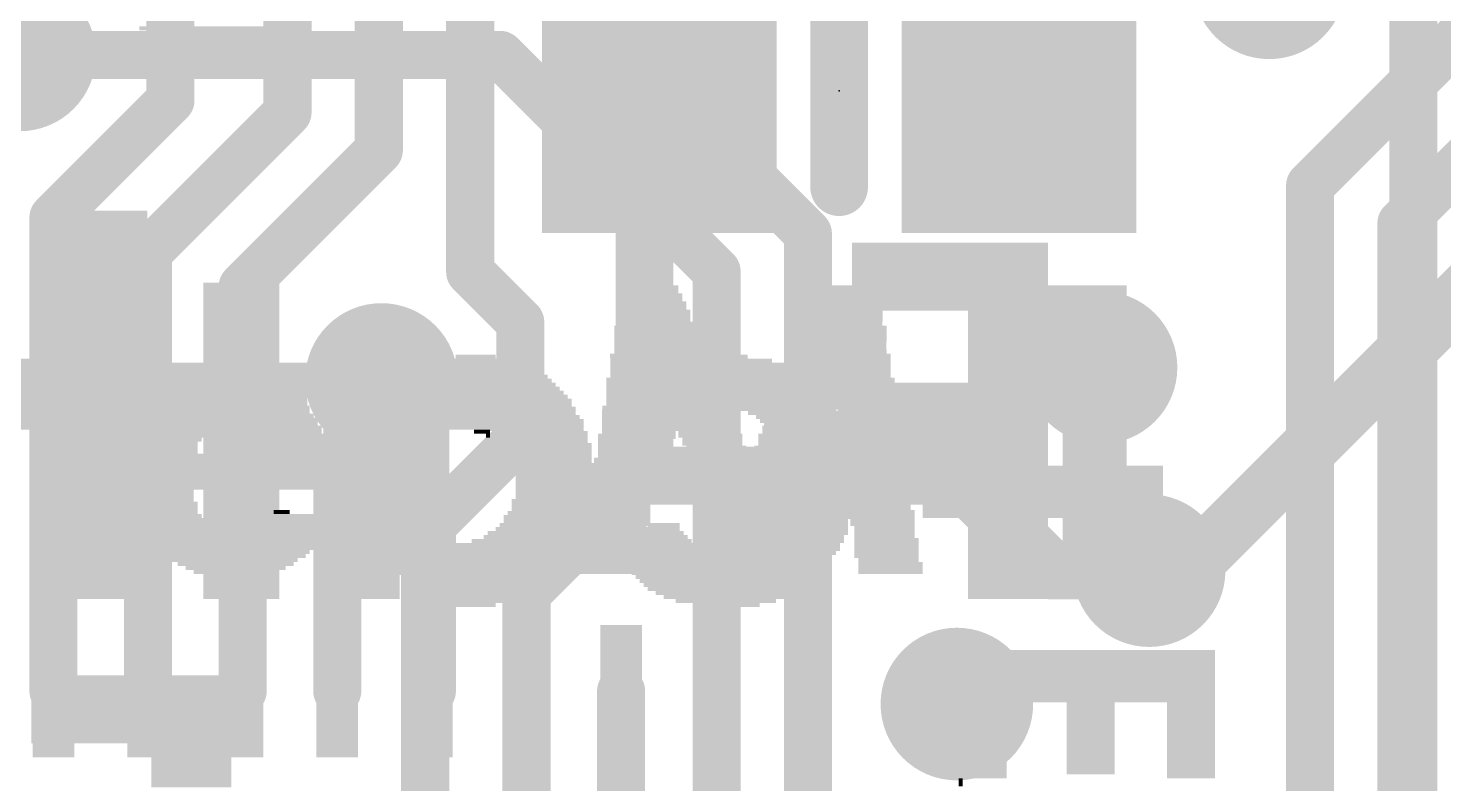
# Model space of a CAD drawing. Extents: x -0.1 to 50.8, y -0.1 to 23.
# Drawn here: x 30.78 to 38.26, y 15.01 to 19 of the extents above; entities that cross this region are included whole.
import ezdxf

# ---------------------------------------------------------------- set-up
doc = ezdxf.new("R2010")
doc.units = 0
for name, color, linetype in [('1', 12, 'CONTINUOUS'), ('16', 5, 'CONTINUOUS'), ('18', 110, 'CONTINUOUS'), ('200', 40, 'CONTINUOUS'), ('201', 6, 'CONTINUOUS'), ('21', 40, 'CONTINUOUS'), ('23', 40, 'CONTINUOUS')]:
    doc.layers.add(name, color=color, linetype=linetype)

# ---------------------------------------------------------------- blocks, each defined once
blk = doc.blocks.new('RECT')
blk.add_solid([(-0.5, -0.5), (0.5, -0.5), (-0.5, 0.5), (0.5, 0.5)])
blk = doc.blocks.new('ROUNDV')
at = {"const_width": 0.5}
blk.add_lwpolyline([(0, -0.25, 1), (0, 0.25, 1), (0, -0.25)], format="xyb", dxfattribs=at)

msp = doc.modelspace()

# ---------------------------------------------------------------- linework, layer by layer
at = {"layer": '1'}
for points, const_width in [([(38.1, 2.794), (38.1, 22.86)], 0.254), ([(37.5539, 18.1704), (39.8051, 20.4216)], 0.254), ([(32.1496, 18.5554), (32.1496, 19.9576)], 0.254), ([(38.0365, 17.9705), (40.005, 19.939)], 0.254), ([(32.6322, 18.3555), (32.6322, 19.7485)], 0.254), ([(33.1148, 17.7133), (33.1148, 19.5486)], 0.254), ([(31.5309, 18.6192), (31.5309, 19.4904)], 0.254), ([(30.4125, 18.538), (30.734, 18.8595)], 0.254), ([(34.036, 18.5903), (34.1147, 18.669)], 0.3048), ([(30.9125, 18.0008), (31.5309, 18.6192)], 0.254), ([(34.036, 16.637), (34.036, 18.5903)], 0.3048), ([(31.4125, 17.8183), (32.1496, 18.5554)], 0.254), ([(31.9125, 17.6358), (32.6322, 18.3555)], 0.254), ([(37.5539, 16.637), (37.5539, 18.1704)], 0.254), ([(30.9125, 15.499), (30.9125, 18.0008)], 0.254), ([(38.0365, 14.0335), (38.0365, 17.9705)], 0.254), ([(31.4125, 15.499), (31.4125, 17.8183)], 0.254), ([(33.3793, 17.4488), (33.1148, 17.7133)], 0.254), ([(31.9125, 15.499), (31.9125, 17.6358)], 0.254), ([(33.3793, 17.1032), (33.3793, 17.4488)], 0.254), ([(32.6459, 16.9614), (32.6459, 17.145)], 0.254), ([(33.401, 17.0815), (33.3793, 17.1032)], 0.254), ([(33.3793, 17.0598), (33.401, 17.0815)], 0.254), ([(33.3793, 16.8412), (33.3793, 17.0598)], 0.254), ([(32.4125, 16.728), (32.6459, 16.9614)], 0.254), ([(32.9125, 16.3744), (33.3793, 16.8412)], 0.254), ([(32.4125, 15.499), (32.4125, 16.728)], 0.254), ([(33.4125, 16.0135), (34.036, 16.637)], 0.254), ([(34.036, 16.637), (35.687, 16.637)], 0.3048), ([(35.687, 16.637), (36.1886, 16.1354)], 0.3048), ([(37.5539, 14.2334), (37.5539, 16.637)], 0.254), ([(32.9125, 15.499), (32.9125, 16.3744)], 0.254), ([(36.1886, 16.1354), (36.703, 16.1354)], 0.3048), ([(33.4125, 15.499), (33.4125, 16.0135)], 0.254), ([(33.4125, 15.499), (33.4125, 14.0907)], 0.254), ([(33.9125, 15.499), (33.9125, 14.3091)], 0.254)]:
    msp.add_lwpolyline(points, dxfattribs=dict(at, const_width=const_width))
for points, const_width in [([(30.7789, 18.8146, 1), (30.6891, 18.9044)], 0.127), ([(34.1686, 18.6151, 1), (34.0608, 18.7229)], 0.1524), ([(31.5758, 18.5743, 1), (31.486, 18.6641)], 0.127), ([(34.1122, 18.5903, 1), (33.9598, 18.5903)], 0.1524), ([(33.9821, 18.6442, 1), (34.0899, 18.5364)], 0.1524), ([(31.4674, 18.6192, 1), (31.5944, 18.6192)], 0.127), ([(32.1945, 18.5105, 1), (32.1047, 18.6003)], 0.127), ([(32.0861, 18.5554, 1), (32.2131, 18.5554)], 0.127), ([(32.6771, 18.3106, 1), (32.5873, 18.4004)], 0.127), ([(32.5687, 18.3555, 1), (32.6957, 18.3555)], 0.127), ([(37.6174, 18.1704, 1), (37.4904, 18.1704)], 0.127), ([(37.509, 18.2153, 1), (37.5988, 18.1255)], 0.127), ([(30.976, 18.0008, 1), (30.849, 18.0008)], 0.127), ([(30.8676, 18.0457, 1), (30.9574, 17.9559)], 0.127), ([(38.1, 17.9705, 1), (37.973, 17.9705)], 0.127), ([(37.9916, 18.0154, 1), (38.0814, 17.9256)], 0.127), ([(31.476, 17.8183, 1), (31.349, 17.8183)], 0.127), ([(31.3676, 17.8632, 1), (31.4574, 17.7734)], 0.127), ([(33.1597, 17.7582, 1), (33.0699, 17.6684)], 0.127), ([(31.976, 17.6358, 1), (31.849, 17.6358)], 0.127), ([(31.8676, 17.6807, 1), (31.9574, 17.5909)], 0.127), ([(33.0513, 17.7133, 1), (33.1783, 17.7133)], 0.127), ([(33.4428, 17.4488, 1), (33.3158, 17.4488)], 0.127), ([(33.3344, 17.4039, 1), (33.4242, 17.4937)], 0.127), ([(32.7094, 17.145, 1), (32.5824, 17.145)], 0.127), ([(33.4242, 17.1481, 1), (33.3344, 17.0583)], 0.127), ([(33.4459, 17.0366, 1), (33.3561, 17.1264)], 0.127), ([(33.4428, 17.0598, 1), (33.3158, 17.0598)], 0.127), ([(33.3344, 17.1047, 1), (33.4242, 17.0149)], 0.127), ([(33.3158, 17.1032, 1), (33.4428, 17.1032)], 0.127), ([(33.3561, 17.0366, 1), (33.4459, 17.1264)], 0.127), ([(32.6908, 16.9165, 1), (32.601, 17.0063)], 0.127), ([(32.5824, 16.9614, 1), (32.7094, 16.9614)], 0.127), ([(33.4242, 16.7963, 1), (33.3344, 16.8861)], 0.127), ([(32.476, 16.728, 1), (32.349, 16.728)], 0.127), ([(32.3676, 16.7729, 1), (32.4574, 16.6831)], 0.127), ([(33.3158, 16.8412, 1), (33.4428, 16.8412)], 0.127), ([(34.036, 16.7132, 1), (34.036, 16.5608)], 0.1524), ([(34.0809, 16.5921, 1), (33.9911, 16.6819)], 0.127), ([(35.7409, 16.6909, 1), (35.6331, 16.5831)], 0.1524), ([(35.687, 16.5608, 1), (35.687, 16.7132)], 0.1524), ([(37.6174, 16.637, 1), (37.4904, 16.637)], 0.127), ([(33.9598, 16.637, 1), (34.1122, 16.637)], 0.1524), ([(37.4904, 16.637, 1), (37.6174, 16.637)], 0.127), ([(32.976, 16.3744, 1), (32.849, 16.3744)], 0.127), ([(32.8676, 16.4193, 1), (32.9574, 16.3295)], 0.127), ([(36.1886, 16.2116, 1), (36.1886, 16.0592)], 0.1524), ([(36.1347, 16.0815, 1), (36.2425, 16.1893)], 0.1524), ([(36.703, 16.0592, 1), (36.703, 16.2116)], 0.1524), ([(33.476, 16.0135, 1), (33.349, 16.0135)], 0.127), ([(33.3676, 16.0584, 1), (33.4574, 15.9686)], 0.127), ([(30.849, 15.499, 1), (30.976, 15.499)], 0.127), ([(31.349, 15.499, 1), (31.476, 15.499)], 0.127), ([(31.849, 15.499, 1), (31.976, 15.499)], 0.127), ([(32.349, 15.499, 1), (32.476, 15.499)], 0.127), ([(32.849, 15.499, 1), (32.976, 15.499)], 0.127), ([(33.476, 15.499, 1), (33.349, 15.499)], 0.127), ([(33.349, 15.499, 1), (33.476, 15.499)], 0.127), ([(33.976, 15.499, 1), (33.849, 15.499)], 0.127)]:
    msp.add_lwpolyline(points, format="xyb", dxfattribs=dict(at, const_width=const_width))
at = {"layer": '16'}
for points, const_width in [([(38.1, 22.86), (38.1, 0)], 0.254), ([(34.8996, 17.9164), (33.4739, 19.3421)], 0.254), ([(30.734, 18.8595), (33.274, 18.8595)], 0.254), ([(34.417, 17.7165), (33.274, 18.8595)], 0.254), ([(39.1795, 18.415), (36.8999, 16.1354)], 0.3048), ([(34.8996, 17.9164), (34.8996, 5.4747)], 0.254), ([(34.417, 17.7165), (34.417, 5.2705)], 0.254), ([(32.877, 16.9139), (32.6459, 17.145)], 0.254), ([(32.877, 12.3665), (32.877, 16.9139)], 0.254), ([(36.8999, 16.1354), (36.703, 16.1354)], 0.3048)]:
    msp.add_lwpolyline(points, dxfattribs=dict(at, const_width=const_width))
for points, const_width in [([(30.734, 18.923, 1), (30.734, 18.796)], 0.127), ([(33.3189, 18.9044, 1), (33.2291, 18.8146)], 0.127), ([(33.274, 18.796, 1), (33.274, 18.923)], 0.127), ([(34.9631, 17.9164, 1), (34.8361, 17.9164)], 0.127), ([(34.8547, 17.8715, 1), (34.9445, 17.9613)], 0.127), ([(34.4805, 17.7165, 1), (34.3535, 17.7165)], 0.127), ([(34.3721, 17.6716, 1), (34.4619, 17.7614)], 0.127), ([(32.6908, 17.1899, 1), (32.601, 17.1001)], 0.127), ([(32.9405, 16.9139, 1), (32.8135, 16.9139)], 0.127), ([(32.8321, 16.869, 1), (32.9219, 16.9588)], 0.127), ([(36.703, 16.2116, 1), (36.703, 16.0592)], 0.1524), ([(36.846, 16.1893, 1), (36.9538, 16.0815)], 0.1524), ([(36.8999, 16.0592, 1), (36.8999, 16.2116)], 0.1524)]:
    msp.add_lwpolyline(points, format="xyb", dxfattribs=dict(at, const_width=const_width))
at = {"layer": '21', "const_width": 0.3048}
msp.add_lwpolyline([(35.0647, 19.177), (35.0647, 18.161)], dxfattribs=at)
at = {"layer": '21', "const_width": 0.1524}
msp.add_lwpolyline([(34.9885, 18.161, 1), (35.1409, 18.161)], format="xyb", dxfattribs=at)
at = {"layer": '23'}
msp.add_point((35.0647, 18.669), dxfattribs=at)

# ---------------------------------------------------------------- block references
at = {"layer": '1', "xscale": 1.24, "yscale": 1.5}
for p in [(34.1147, 18.669), (36.0147, 18.669)]:
    msp.add_blockref('RECT', p, dxfattribs=at)
at = {"layer": '1', "xscale": 0.7, "yscale": 0.22, "rotation": 270}
for p in [(30.9125, 15.499), (31.4125, 15.499), (31.9125, 15.499), (32.4125, 15.499), (32.9125, 15.499), (33.4125, 15.499), (33.9125, 15.499)]:
    msp.add_blockref('RECT', p, dxfattribs=at)
at = {"layer": '18', "xscale": 0.8064, "yscale": 0.8064}
for p in [(37.338, 19.2405), (37.338, 19.2405), (30.734, 18.8595), (30.734, 18.8595), (36.449, 17.2085), (36.449, 17.2085), (32.6459, 17.145), (32.6459, 17.145), (36.703, 16.1354), (36.703, 16.1354), (35.687, 15.4305), (35.687, 15.4305)]:
    msp.add_blockref('ROUNDV', p, dxfattribs=at)
at = {"layer": '200', "yscale": 0.0212}
for p, xscale in [((34.0664, 17.6311), 0.2963), ((34.0664, 17.61), 0.2963), ((34.077, 17.5888), 0.3175), ((35.1141, 17.5888), 0.3175), ((35.1247, 17.6311), 0.2963), ((35.1247, 17.61), 0.2963), ((36.3629, 17.5888), 0.4445), ((36.3735, 17.6311), 0.4233), ((36.3735, 17.61), 0.4233), ((34.077, 17.5465), 0.3598), ((34.077, 17.5253), 0.3598), ((34.0876, 17.5041), 0.381), ((34.077, 17.5676), 0.3175), ((35.1035, 17.5041), 0.381), ((35.1141, 17.5465), 0.3598), ((35.1141, 17.5253), 0.3598), ((35.1141, 17.5676), 0.3175), ((36.3311, 17.5041), 0.508), ((36.3417, 17.5253), 0.4868), ((36.3523, 17.5676), 0.4657), ((36.3523, 17.5465), 0.4657), ((34.0876, 17.4195), 0.4233), ((34.0981, 17.4406), 0.4022), ((34.0876, 17.483), 0.381), ((34.0876, 17.4618), 0.381), ((35.0929, 17.4406), 0.4021), ((35.1035, 17.4195), 0.4233), ((35.1035, 17.483), 0.381), ((35.1035, 17.4618), 0.381), ((36.31, 17.4406), 0.5503), ((36.31, 17.4195), 0.5503), ((36.3205, 17.4618), 0.5291), ((36.3311, 17.483), 0.508), ((34.0981, 17.3983), 0.4445), ((34.0981, 17.3771), 0.4445), ((34.0981, 17.356), 0.4445), ((35.0929, 17.3983), 0.4445), ((35.0929, 17.3771), 0.4445), ((35.0929, 17.356), 0.4445), ((36.2888, 17.3771), 0.5926), ((36.2888, 17.356), 0.5926), ((36.2994, 17.3983), 0.5715), ((34.1087, 17.2713), 0.508), ((34.1087, 17.3348), 0.4656), ((34.1087, 17.3136), 0.4656), ((34.1193, 17.2925), 0.4868), ((35.0823, 17.2713), 0.508), ((35.0718, 17.2925), 0.4868), ((35.0823, 17.3348), 0.4656), ((35.0823, 17.3136), 0.4656), ((36.257, 17.2713), 0.6561), ((36.2676, 17.3136), 0.635), ((36.2676, 17.2925), 0.635), ((36.2782, 17.3348), 0.6138), ((34.1193, 17.2501), 0.5291), ((34.1193, 17.229), 0.5291), ((34.1193, 17.2078), 0.5291), ((35.0718, 17.2501), 0.5291), ((35.0718, 17.229), 0.5291), ((35.0718, 17.2078), 0.5291), ((36.0454, 17.2078), 0.3175), ((36.0666, 17.229), 0.3175), ((36.0771, 17.2501), 0.2963), ((36.4158, 17.2501), 0.3387), ((36.4158, 17.229), 0.3387), ((36.4158, 17.2078), 0.3387), ((30.8809, 17.1231), 0.3598), ((30.8703, 17.1443), 0.2117), ((31.8546, 17.1231), 0.4022), ((31.8546, 17.1443), 0.2328), ((32.6483, 17.1231), 0.3387), ((33.0928, 17.1231), 0.254), ((33.1139, 17.1443), 0.1693), ((34.1299, 17.1443), 0.5926), ((34.1299, 17.1231), 0.5926), ((34.1299, 17.1866), 0.5503), ((34.1299, 17.1655), 0.5503), ((35.0612, 17.1443), 0.5926), ((35.0612, 17.1231), 0.5926), ((35.0612, 17.1866), 0.5503), ((35.0612, 17.1655), 0.5503), ((35.9925, 17.1231), 0.2963), ((36.0031, 17.1443), 0.3175), ((36.0242, 17.1655), 0.3175), ((36.0348, 17.1866), 0.2963), ((36.4158, 17.1866), 0.3387), ((36.4158, 17.1655), 0.3387), ((36.4158, 17.1443), 0.3387), ((36.4158, 17.1231), 0.3387), ((30.8809, 17.0597), 0.5715), ((30.8809, 17.0808), 0.4868), ((30.8809, 17.102), 0.4445), ((31.8546, 17.0597), 0.6561), ((31.8651, 17.0808), 0.5926), ((31.8651, 17.102), 0.508), ((32.6483, 17.102), 0.3387), ((32.6483, 17.0808), 0.3387), ((32.6483, 17.0597), 0.3387), ((33.0504, 17.0597), 0.3387), ((33.061, 17.0808), 0.3175), ((33.0716, 17.102), 0.2963), ((34.1405, 17.102), 0.6138), ((34.1405, 17.0808), 0.6138), ((34.1405, 17.0597), 0.6138), ((35.0506, 17.102), 0.6138), ((35.0506, 17.0808), 0.6138), ((35.0506, 17.0597), 0.6138), ((35.9607, 17.0808), 0.3175), ((35.9607, 17.0597), 0.3175), ((35.9819, 17.102), 0.3175), ((36.4158, 17.102), 0.3387), ((36.4158, 17.0808), 0.3387), ((36.4158, 17.0597), 0.3387), ((30.701, 17.0173), 0.9736), ((30.7116, 16.9962), 0.9948), ((30.7222, 16.975), 1.016), ((30.8809, 17.0385), 0.6138), ((31.8546, 16.975), 0.8255), ((31.8651, 16.9962), 0.8043), ((31.8651, 17.0173), 0.762), ((31.8546, 17.0385), 0.6985), ((32.6483, 17.0385), 0.3387), ((32.6483, 17.0173), 0.3387), ((32.8494, 16.9962), 0.7408), ((32.8494, 16.975), 0.7408), ((33.0293, 17.0173), 0.381), ((33.0398, 17.0385), 0.3598), ((34.1511, 16.9962), 0.6773), ((33.9711, 16.975), 0.3175), ((34.1511, 17.0385), 0.635), ((34.1511, 17.0173), 0.635), ((34.331, 16.975), 0.3175), ((35.04, 16.9962), 0.6773), ((34.8601, 16.975), 0.3175), ((35.04, 17.0385), 0.635), ((35.04, 17.0173), 0.635), ((35.2199, 16.975), 0.3175), ((35.8972, 16.975), 0.3175), ((35.9184, 17.0173), 0.3175), ((35.9184, 16.9962), 0.3175), ((35.9396, 17.0385), 0.3175), ((36.4158, 17.0385), 0.3387), ((36.4158, 17.0173), 0.3387), ((36.4158, 16.9962), 0.3387), ((36.4158, 16.975), 0.3387), ((30.7222, 16.9538), 1.016), ((30.7222, 16.9327), 1.016), ((30.7328, 16.9115), 1.0371), ((31.6006, 16.9115), 0.4022), ((31.8651, 16.9327), 0.889), ((31.8546, 16.9538), 0.8678), ((32.1403, 16.9115), 0.3387), ((32.8494, 16.9538), 0.7408), ((32.8494, 16.9327), 0.7408), ((32.8494, 16.9115), 0.7408), ((33.9711, 16.9538), 0.3175), ((33.9711, 16.9327), 0.3175), ((33.9711, 16.9115), 0.3175), ((34.3415, 16.9538), 0.3387), ((34.3521, 16.9327), 0.3175), ((34.3521, 16.9115), 0.3175), ((34.8495, 16.9538), 0.3387), ((34.8389, 16.9327), 0.3175), ((34.8389, 16.9115), 0.3175), ((35.2199, 16.9538), 0.3175), ((35.2199, 16.9327), 0.3175), ((35.2199, 16.9115), 0.3175), ((35.8549, 16.9115), 0.3175), ((35.8761, 16.9538), 0.3175), ((35.8761, 16.9327), 0.3175), ((36.4158, 16.9538), 0.3387), ((36.4158, 16.9327), 0.3387), ((36.4158, 16.9115), 0.3387), ((30.7328, 16.8903), 1.0371), ((31.0397, 16.8692), 0.4233), ((31.0714, 16.848), 0.4021), ((31.082, 16.8268), 0.381), ((31.5265, 16.8268), 0.3387), ((31.5371, 16.848), 0.3598), ((31.5688, 16.8903), 0.381), ((31.5477, 16.8692), 0.3387), ((32.172, 16.8903), 0.3175), ((32.1826, 16.8692), 0.2963), ((32.2038, 16.848), 0.2963), ((32.2144, 16.8268), 0.2752), ((32.7329, 16.8692), 0.508), ((32.8494, 16.8903), 0.7408), ((32.7118, 16.848), 0.4656), ((32.6906, 16.8268), 0.4233), ((33.1774, 16.8692), 0.0847), ((33.2092, 16.848), 0.0212), ((33.9606, 16.848), 0.3387), ((33.95, 16.8268), 0.3175), ((33.9711, 16.8903), 0.3175), ((33.9711, 16.8692), 0.3175), ((34.3627, 16.8903), 0.3387), ((34.3839, 16.848), 0.3387), ((34.3733, 16.8692), 0.3175), ((34.3945, 16.8268), 0.3175), ((34.8072, 16.848), 0.3387), ((34.7966, 16.8268), 0.3175), ((34.8284, 16.8903), 0.3387), ((34.8178, 16.8692), 0.3175), ((35.2305, 16.848), 0.3387), ((35.2199, 16.8903), 0.3175), ((35.2199, 16.8692), 0.3175), ((35.2411, 16.8268), 0.3175), ((35.7914, 16.8268), 0.3175), ((35.8126, 16.848), 0.3175), ((35.8337, 16.8903), 0.3175), ((35.8337, 16.8692), 0.3175), ((36.4158, 16.8903), 0.3387), ((36.4158, 16.8692), 0.3387), ((36.4158, 16.848), 0.3387), ((36.4158, 16.8268), 0.3387), ((31.0926, 16.8057), 0.3598), ((31.0926, 16.7845), 0.3598), ((31.0926, 16.7633), 0.3598), ((31.5053, 16.7845), 0.3387), ((31.5053, 16.7633), 0.3387), ((31.5159, 16.8057), 0.3175), ((32.225, 16.8057), 0.2963), ((32.2355, 16.7845), 0.2752), ((32.2355, 16.7633), 0.2752), ((32.68, 16.8057), 0.4022), ((32.68, 16.7845), 0.4022), ((32.6694, 16.7633), 0.381), ((33.95, 16.8057), 0.3175), ((33.95, 16.7845), 0.3175), ((33.95, 16.7633), 0.3175), ((34.3945, 16.8057), 0.3175), ((34.4156, 16.7845), 0.3175), ((34.4156, 16.7633), 0.3175), ((34.7754, 16.7845), 0.3175), ((34.7754, 16.7633), 0.3175), ((34.7966, 16.8057), 0.3175), ((35.2411, 16.8057), 0.3175), ((35.2411, 16.7845), 0.3175), ((35.2411, 16.7633), 0.3175), ((35.7597, 16.7633), 0.3387), ((35.7702, 16.7845), 0.3175), ((35.7914, 16.8057), 0.3175), ((36.4158, 16.8057), 0.3387), ((36.4158, 16.7845), 0.3387), ((36.4158, 16.7633), 0.3387), ((31.1032, 16.7422), 0.3387), ((31.1032, 16.721), 0.3387), ((31.1032, 16.6998), 0.3387), ((31.1032, 16.6787), 0.3387), ((31.8546, 16.6998), 1.0795), ((31.8546, 16.6787), 1.0795), ((31.8546, 16.7422), 1.0371), ((31.8546, 16.721), 1.0371), ((32.6483, 16.6787), 0.3387), ((32.6589, 16.7422), 0.3598), ((32.6589, 16.721), 0.3598), ((32.6589, 16.6998), 0.3598), ((33.9394, 16.721), 0.3387), ((33.9394, 16.6998), 0.3387), ((33.9394, 16.6787), 0.3387), ((33.95, 16.7422), 0.3175), ((34.5955, 16.7422), 0.6773), ((34.5955, 16.721), 0.635), ((34.5955, 16.6998), 0.635), ((34.5955, 16.6787), 0.5926), ((35.2517, 16.721), 0.3387), ((35.2517, 16.6998), 0.3387), ((35.2517, 16.6787), 0.3387), ((35.2411, 16.7422), 0.3175), ((35.7173, 16.6998), 0.3387), ((36.1618, 16.6787), 1.2276), ((35.7279, 16.721), 0.3175), ((35.7491, 16.7422), 0.3175), ((36.4158, 16.7422), 0.3387), ((36.4158, 16.721), 0.3387), ((36.4158, 16.6998), 0.3387), ((31.1032, 16.6575), 0.3387), ((31.1032, 16.6363), 0.3387), ((31.1032, 16.6152), 0.3387), ((31.8546, 16.6575), 1.0795), ((31.8546, 16.6363), 1.0795), ((31.8546, 16.6152), 1.0795), ((32.6483, 16.6575), 0.3387), ((32.6483, 16.6363), 0.3387), ((32.6483, 16.6152), 0.3387), ((33.9288, 16.6575), 0.3175), ((33.9288, 16.6363), 0.3175), ((33.9288, 16.6152), 0.3175), ((34.5955, 16.6575), 0.5926), ((34.5955, 16.6363), 0.5503), ((34.5955, 16.6152), 0.5503), ((35.2623, 16.6575), 0.3175), ((35.2623, 16.6363), 0.3175), ((35.2623, 16.6152), 0.3175), ((36.1406, 16.6363), 1.2699), ((36.1406, 16.6152), 1.2699), ((36.1512, 16.6575), 1.2488), ((31.1032, 16.594), 0.3387), ((31.1032, 16.5728), 0.3387), ((31.1032, 16.5517), 0.3387), ((31.1032, 16.5305), 0.3387), ((31.8546, 16.594), 1.0795), ((31.8546, 16.5728), 1.0795), ((31.4842, 16.5517), 0.3387), ((31.4947, 16.5305), 0.3175), ((32.6483, 16.594), 0.3387), ((32.6483, 16.5728), 0.3387), ((32.6483, 16.5517), 0.3387), ((32.6483, 16.5305), 0.3387), ((33.9182, 16.5728), 0.3387), ((33.9182, 16.5517), 0.3387), ((33.9182, 16.5305), 0.3387), ((33.9288, 16.594), 0.3175), ((34.5955, 16.594), 0.5503), ((34.5955, 16.5728), 0.508), ((34.5955, 16.5517), 0.508), ((34.5955, 16.5305), 0.4657), ((35.2728, 16.5728), 0.3387), ((35.2728, 16.5517), 0.3387), ((35.2728, 16.5305), 0.3387), ((35.2623, 16.594), 0.3175), ((36.1406, 16.594), 1.2699), ((36.1406, 16.5728), 1.2699), ((36.1406, 16.5517), 1.2699), ((36.1406, 16.5305), 1.2699), ((31.1032, 16.5093), 0.3387), ((31.1032, 16.4882), 0.3387), ((31.1032, 16.467), 0.3387), ((31.1032, 16.4458), 0.3387), ((31.5053, 16.4882), 0.3387), ((31.5053, 16.467), 0.3387), ((31.4947, 16.5093), 0.3175), ((31.5159, 16.4458), 0.3175), ((32.1191, 16.4458), 0.0847), ((32.6483, 16.5093), 0.3387), ((32.6483, 16.4882), 0.3387), ((32.6483, 16.467), 0.3387), ((32.6483, 16.4458), 0.3387), ((33.8971, 16.4458), 0.3387), ((33.9076, 16.5093), 0.3175), ((33.9076, 16.4882), 0.3175), ((33.9076, 16.467), 0.3175), ((34.5955, 16.5093), 0.4657), ((34.5955, 16.4882), 0.4233), ((34.5955, 16.467), 0.4233), ((34.5955, 16.4458), 0.4233), ((35.294, 16.4458), 0.3387), ((35.2834, 16.5093), 0.3175), ((35.2834, 16.4882), 0.3175), ((35.2834, 16.467), 0.3175), ((36.1406, 16.5093), 1.2699), ((36.1406, 16.4882), 1.2699), ((36.1406, 16.467), 1.2699), ((36.1406, 16.4458), 1.2699), ((31.1032, 16.4247), 0.3387), ((31.1032, 16.4035), 0.3387), ((31.1032, 16.3823), 0.3387), ((31.5265, 16.4247), 0.3387), ((31.5371, 16.4035), 0.3598), ((31.5582, 16.3823), 0.3598), ((32.1826, 16.3823), 0.3387), ((32.2038, 16.4035), 0.3387), ((32.2144, 16.4247), 0.3175), ((32.6483, 16.4247), 0.3387), ((32.6483, 16.4035), 0.3387), ((32.6483, 16.3823), 0.3387), ((33.8971, 16.4247), 0.3387), ((33.8971, 16.4035), 0.3387), ((33.8971, 16.3823), 0.3387), ((34.5955, 16.4247), 0.381), ((34.5955, 16.4035), 0.381), ((34.5955, 16.3823), 0.3387), ((35.294, 16.4247), 0.3387), ((35.294, 16.4035), 0.3387), ((35.294, 16.3823), 0.3387), ((36.1406, 16.4247), 1.2699), ((36.4158, 16.4035), 0.3387), ((36.4158, 16.3823), 0.3387), ((31.1032, 16.3612), 0.3387), ((31.1032, 16.34), 0.3387), ((31.1032, 16.3188), 0.3387), ((31.1032, 16.2977), 0.3387), ((31.5794, 16.3612), 0.4022), ((31.8651, 16.34), 0.9313), ((31.8651, 16.3188), 0.9313), ((31.8651, 16.2977), 0.889), ((32.1615, 16.3612), 0.381), ((32.6483, 16.3612), 0.3387), ((32.6483, 16.34), 0.3387), ((32.6483, 16.3188), 0.3387), ((32.6483, 16.2977), 0.3387), ((33.8759, 16.2977), 0.3387), ((33.8865, 16.3612), 0.3175), ((33.8865, 16.34), 0.3175), ((33.8865, 16.3188), 0.3175), ((34.5955, 16.3612), 0.3387), ((34.5955, 16.34), 0.2963), ((34.5955, 16.3188), 0.2963), ((34.5955, 16.2977), 0.2963), ((35.3152, 16.2977), 0.3387), ((35.3046, 16.3612), 0.3175), ((35.3046, 16.34), 0.3175), ((35.3046, 16.3188), 0.3175), ((36.4158, 16.3612), 0.3387), ((36.4158, 16.34), 0.3387), ((36.4158, 16.3188), 0.3387), ((36.4158, 16.2977), 0.3387), ((31.1032, 16.2765), 0.3387), ((31.1032, 16.2553), 0.3387), ((31.1032, 16.2342), 0.3387), ((31.8757, 16.2765), 0.8678), ((31.8757, 16.2553), 0.8255), ((31.8757, 16.2342), 0.7831), ((32.6483, 16.2765), 0.3387), ((32.6483, 16.2553), 0.3387), ((32.6483, 16.2342), 0.3387), ((33.8759, 16.2765), 0.3387), ((33.8759, 16.2553), 0.3387), ((33.8759, 16.2342), 0.3387), ((34.5955, 16.2765), 0.254), ((34.5955, 16.2553), 0.254), ((34.5955, 16.2342), 0.2117), ((35.3152, 16.2765), 0.3387), ((35.3152, 16.2553), 0.3387), ((35.3152, 16.2342), 0.3387), ((36.4158, 16.2765), 0.3387), ((36.4158, 16.2553), 0.3387), ((36.4158, 16.2342), 0.3387), ((31.1032, 16.213), 0.3387), ((31.1032, 16.1919), 0.3387), ((31.1032, 16.1707), 0.3387), ((31.1032, 16.1495), 0.3387), ((31.8757, 16.213), 0.7408), ((31.8651, 16.1919), 0.6773), ((31.8757, 16.1707), 0.6138), ((31.8757, 16.1495), 0.5291), ((32.6483, 16.213), 0.3387), ((32.6483, 16.1919), 0.3387), ((32.6483, 16.1707), 0.3387), ((32.6483, 16.1495), 0.3387), ((33.8547, 16.1707), 0.3387), ((33.8547, 16.1495), 0.3387), ((33.8759, 16.213), 0.3387), ((33.8653, 16.1919), 0.3175), ((34.5955, 16.213), 0.2117), ((34.5955, 16.1919), 0.1693), ((34.5955, 16.1707), 0.1693), ((34.5955, 16.1495), 0.1693), ((35.3152, 16.213), 0.3387), ((35.3363, 16.1707), 0.3387), ((35.3363, 16.1495), 0.3387), ((35.3258, 16.1919), 0.3175), ((36.4158, 16.213), 0.3387), ((36.4158, 16.1919), 0.3387), ((36.4158, 16.1707), 0.3387), ((36.4158, 16.1495), 0.3387), ((31.1032, 16.1284), 0.3387), ((31.8757, 16.1284), 0.4445), ((31.8757, 16.1072), 0.2752), ((32.6483, 16.1284), 0.3387), ((33.8547, 16.1284), 0.3387), ((34.5955, 16.1284), 0.127), ((35.3363, 16.1284), 0.3387), ((36.4158, 16.1284), 0.3387), ((36.3735, 15.705), 1.3546), ((36.3735, 15.6839), 1.3546), ((36.3735, 15.6627), 1.3546), ((36.3735, 15.6415), 1.3546), ((36.3735, 15.6204), 1.3546), ((36.3735, 15.5992), 1.3546), ((36.3735, 15.578), 1.3546), ((36.3735, 15.5569), 1.3546), ((36.3735, 15.5357), 1.3546), ((36.3735, 15.5145), 1.3546), ((36.3735, 15.4934), 1.3546), ((35.8231, 15.4299), 0.254), ((35.8231, 15.4087), 0.254), ((36.3735, 15.4722), 1.3546), ((36.3735, 15.451), 1.3546), ((36.3946, 15.4299), 0.254), ((36.3946, 15.4087), 0.254), ((36.9238, 15.4299), 0.254), ((36.9238, 15.4087), 0.254), ((35.8231, 15.3876), 0.254), ((35.8231, 15.3664), 0.254), ((35.8231, 15.3452), 0.254), ((35.8231, 15.3241), 0.254), ((36.3946, 15.3876), 0.254), ((36.3946, 15.3664), 0.254), ((36.3946, 15.3452), 0.254), ((36.3946, 15.3241), 0.254), ((36.9238, 15.3876), 0.254), ((36.9238, 15.3664), 0.254), ((36.9238, 15.3452), 0.254), ((36.9238, 15.3241), 0.254), ((35.8231, 15.3029), 0.254), ((35.8231, 15.2817), 0.254), ((35.8231, 15.2606), 0.254), ((36.3946, 15.3029), 0.254), ((36.3946, 15.2817), 0.254), ((36.3946, 15.2606), 0.254), ((36.9238, 15.3029), 0.254), ((36.9238, 15.2817), 0.254), ((36.9238, 15.2606), 0.254), ((35.8231, 15.2394), 0.254), ((35.8231, 15.2182), 0.254), ((35.8231, 15.1971), 0.254), ((35.8231, 15.1759), 0.254), ((36.3946, 15.2394), 0.254), ((36.3946, 15.2182), 0.254), ((36.3946, 15.1971), 0.254), ((36.3946, 15.1759), 0.254), ((36.9238, 15.2394), 0.254), ((36.9238, 15.2182), 0.254), ((36.9238, 15.1971), 0.254), ((36.9238, 15.1759), 0.254), ((35.8231, 15.1547), 0.254), ((35.8231, 15.1336), 0.254), ((35.8231, 15.1124), 0.254), ((36.3946, 15.1547), 0.254), ((36.3946, 15.1336), 0.254), ((36.3946, 15.1124), 0.254), ((36.9238, 15.1547), 0.254), ((36.9238, 15.1336), 0.254), ((36.9238, 15.1124), 0.254), ((35.8231, 15.0912), 0.254), ((35.8231, 15.0701), 0.254), ((35.8231, 15.0489), 0.254), ((35.7067, 15.0277), 0.0212), ((36.3946, 15.0912), 0.254), ((36.3946, 15.0701), 0.254), ((36.9238, 15.0912), 0.254), ((36.9238, 15.0701), 0.254), ((36.9238, 15.0489), 0.254), ((35.7067, 15.0066), 0.0212)]:
    msp.add_blockref('RECT', p, dxfattribs=dict(at, xscale=xscale))
at = {"layer": '201', "yscale": 0.0212, "rotation": 180}
for p, xscale in [((31.7576, 19.0001), 0.7829), ((31.7576, 18.9789), 0.529), ((31.2075, 18.0268), 0.402), ((31.2075, 18.0056), 0.402), ((31.2075, 17.9845), 0.402), ((31.2075, 17.9633), 0.402), ((31.2075, 17.9422), 0.402), ((31.2075, 17.921), 0.402), ((31.2075, 17.8998), 0.402), ((31.2075, 17.8787), 0.402), ((31.2075, 17.8575), 0.402), ((31.2075, 17.8364), 0.402), ((31.2075, 17.8152), 0.402), ((31.2075, 17.794), 0.402), ((35.6507, 17.8575), 1.0368), ((35.6507, 17.8364), 1.0368), ((35.6507, 17.8152), 1.0368), ((35.6507, 17.794), 1.0368), ((31.2075, 17.7729), 0.402), ((31.2075, 17.7517), 0.402), ((31.2075, 17.7306), 0.402), ((35.6507, 17.7729), 1.0368), ((35.6507, 17.7517), 1.0368), ((35.6507, 17.7306), 1.0368), ((31.2075, 17.7094), 0.402), ((31.2075, 17.6883), 0.402), ((31.2075, 17.6671), 0.402), ((31.2075, 17.6459), 0.402), ((31.9057, 17.6459), 0.402), ((35.6507, 17.7094), 1.0368), ((35.6507, 17.6883), 1.0368), ((35.6507, 17.6671), 1.0368), ((35.6507, 17.6459), 1.0368), ((31.2075, 17.6248), 0.402), ((31.2075, 17.6036), 0.402), ((31.2075, 17.5825), 0.402), ((31.9057, 17.6248), 0.402), ((31.9057, 17.6036), 0.402), ((31.9057, 17.5825), 0.402), ((35.6507, 17.6248), 1.0368), ((35.6507, 17.6036), 1.0368), ((35.6507, 17.5825), 1.0368), ((31.2075, 17.5613), 0.402), ((31.2075, 17.5401), 0.402), ((31.2075, 17.519), 0.402), ((31.2075, 17.4978), 0.402), ((31.9057, 17.5613), 0.402), ((31.9057, 17.5401), 0.402), ((31.9057, 17.519), 0.402), ((31.9057, 17.4978), 0.402), ((35.6507, 17.5613), 1.0368), ((35.6507, 17.5401), 1.0368), ((35.6507, 17.519), 1.0368), ((35.9575, 17.4978), 0.4232), ((31.2075, 17.4767), 0.402), ((31.2075, 17.4555), 0.402), ((31.2075, 17.4344), 0.402), ((31.9057, 17.4767), 0.402), ((31.9057, 17.4555), 0.402), ((31.9057, 17.4344), 0.402), ((35.9575, 17.4767), 0.4232), ((35.9575, 17.4555), 0.4232), ((35.9575, 17.4344), 0.4232), ((31.2075, 17.4132), 0.402), ((31.2075, 17.392), 0.402), ((31.2075, 17.3709), 0.402), ((31.2075, 17.3497), 0.402), ((31.9057, 17.4132), 0.402), ((31.9057, 17.392), 0.402), ((31.9057, 17.3709), 0.402), ((31.9057, 17.3497), 0.402), ((35.9575, 17.4132), 0.4232), ((35.9575, 17.392), 0.4232), ((35.9575, 17.3709), 0.4232), ((35.9575, 17.3497), 0.4232), ((31.2075, 17.3286), 0.402), ((31.2075, 17.3074), 0.402), ((31.2075, 17.2862), 0.402), ((31.9057, 17.3286), 0.402), ((31.9057, 17.3074), 0.402), ((31.9057, 17.2862), 0.402), ((35.9575, 17.3286), 0.4232), ((35.9575, 17.3074), 0.4232), ((35.9575, 17.2862), 0.4232), ((30.5939, 17.2016), 0.5713), ((30.5939, 17.2228), 0.4866), ((30.5939, 17.2439), 0.402), ((31.2075, 17.2651), 0.402), ((31.2075, 17.2439), 0.402), ((31.2075, 17.2228), 0.402), ((31.2075, 17.2016), 0.402), ((31.8528, 17.2228), 0.804), ((31.8528, 17.2016), 0.804), ((31.9057, 17.2651), 0.402), ((31.9057, 17.2439), 0.402), ((32.5405, 17.2228), 0.402), ((32.5405, 17.2016), 0.402), ((33.1435, 17.2016), 0.5924), ((33.1435, 17.2228), 0.5078), ((33.1435, 17.2439), 0.3808), ((33.1435, 17.2651), 0.2116), ((34.4764, 17.2016), 0.6771), ((34.487, 17.2228), 0.5713), ((34.487, 17.2439), 0.4443), ((34.4764, 17.2651), 0.2116), ((35.9575, 17.2651), 0.4232), ((35.9575, 17.2439), 0.4232), ((35.9575, 17.2228), 0.4232), ((35.9575, 17.2016), 0.4232), ((30.5939, 17.1381), 0.7405), ((30.5939, 17.1593), 0.6982), ((30.6045, 17.1805), 0.6347), ((31.2075, 17.1805), 0.402), ((31.2075, 17.1593), 0.402), ((31.2075, 17.1381), 0.402), ((31.8528, 17.1805), 0.804), ((31.8528, 17.1593), 0.804), ((31.8528, 17.1381), 0.804), ((32.5405, 17.1805), 0.402), ((32.5405, 17.1593), 0.402), ((32.5405, 17.1381), 0.402), ((33.1646, 17.1381), 0.7617), ((33.1646, 17.1593), 0.7194), ((33.1541, 17.1805), 0.6559), ((34.4764, 17.1381), 0.8886), ((34.487, 17.1593), 0.8252), ((34.4764, 17.1805), 0.7617), ((35.9575, 17.1805), 0.4232), ((35.9575, 17.1593), 0.4232), ((35.9575, 17.1381), 0.4232), ((30.7949, 17.0747), 1.2272), ((30.7949, 17.0535), 1.2272), ((30.8055, 17.0958), 1.206), ((30.6045, 17.117), 0.7617), ((31.2075, 17.117), 0.402), ((31.8528, 17.117), 0.804), ((31.8528, 17.0958), 0.804), ((31.8528, 17.0747), 0.804), ((31.8528, 17.0535), 0.804), ((32.9636, 17.0958), 1.2483), ((32.9848, 17.0535), 1.2907), ((32.5405, 17.117), 0.402), ((32.9742, 17.0747), 1.2695), ((33.1646, 17.117), 0.804), ((34.4764, 17.0535), 1.0579), ((34.4764, 17.0747), 1.0156), ((34.4764, 17.0958), 0.9733), ((34.4764, 17.117), 0.931), ((35.6719, 17.117), 0.9944), ((35.6719, 17.0958), 0.9944), ((35.6719, 17.0747), 0.9944), ((35.6719, 17.0535), 0.9944), ((30.7738, 16.99), 1.2695), ((30.7843, 17.0324), 1.2483), ((30.7843, 17.0112), 1.2483), ((31.8528, 17.0324), 0.804), ((31.8528, 17.0112), 0.804), ((31.8528, 16.99), 0.804), ((32.9954, 17.0324), 1.3118), ((32.9954, 17.0112), 1.3118), ((33.006, 16.99), 1.333), ((34.1485, 16.99), 0.4866), ((34.4659, 17.0324), 1.0791), ((34.4764, 17.0112), 1.1002), ((34.7938, 16.99), 0.5078), ((35.6719, 17.0324), 0.9944), ((35.6719, 17.0112), 0.9944), ((35.6719, 16.99), 0.9944), ((30.7738, 16.9689), 1.2695), ((30.7738, 16.9477), 1.2695), ((31.1229, 16.9266), 0.5713), ((31.144, 16.9054), 0.529), ((31.8528, 16.9689), 0.804), ((31.8528, 16.9477), 0.804), ((31.8528, 16.9266), 0.804), ((31.9057, 16.9054), 0.402), ((33.0165, 16.9477), 1.3541), ((32.6145, 16.9054), 0.5501), ((33.006, 16.9689), 1.333), ((32.6463, 16.9266), 0.6136), ((33.4185, 16.9266), 0.5924), ((33.4503, 16.9054), 0.529), ((34.0639, 16.9266), 0.402), ((34.0533, 16.9054), 0.3809), ((34.085, 16.9477), 0.402), ((34.1062, 16.9689), 0.4443), ((34.8256, 16.9689), 0.4866), ((34.8467, 16.9477), 0.4443), ((34.8573, 16.9266), 0.4232), ((34.8785, 16.9054), 0.4232), ((35.6719, 16.9689), 0.9944), ((35.6719, 16.9477), 0.9944), ((35.6719, 16.9266), 0.9944), ((35.6719, 16.9054), 0.9944), ((31.1546, 16.8842), 0.5078), ((31.1652, 16.8631), 0.4866), ((31.1758, 16.8419), 0.4655), ((31.1864, 16.8208), 0.4443), ((31.9057, 16.8842), 0.402), ((31.9057, 16.8631), 0.402), ((31.9057, 16.8419), 0.402), ((31.9057, 16.8208), 0.402), ((32.5722, 16.8419), 0.4655), ((32.5616, 16.8208), 0.4443), ((32.5934, 16.8842), 0.5078), ((32.5828, 16.8631), 0.4866), ((33.4609, 16.8842), 0.5078), ((33.4926, 16.8631), 0.4866), ((33.5032, 16.8419), 0.4655), ((33.5138, 16.8208), 0.4443), ((34.0321, 16.8842), 0.3808), ((34.0215, 16.8631), 0.3597), ((34.0215, 16.8419), 0.3597), ((34.011, 16.8208), 0.3385), ((34.889, 16.8842), 0.402), ((34.9102, 16.8631), 0.402), ((34.9102, 16.8419), 0.402), ((34.9208, 16.8208), 0.3808), ((35.6719, 16.8842), 0.9944), ((35.6719, 16.8631), 0.9944), ((35.6719, 16.8419), 0.9944), ((35.6719, 16.8208), 0.9944), ((31.1864, 16.7996), 0.4443), ((31.1969, 16.7785), 0.4232), ((31.1969, 16.7573), 0.4232), ((31.9057, 16.7996), 0.402), ((31.9057, 16.7785), 0.402), ((31.9057, 16.7573), 0.402), ((32.5511, 16.7996), 0.4232), ((32.5511, 16.7785), 0.4232), ((32.5405, 16.7573), 0.402), ((33.5243, 16.7996), 0.4655), ((33.5349, 16.7785), 0.4443), ((33.5455, 16.7573), 0.4232), ((34.0004, 16.7996), 0.3597), ((34.4764, 16.7785), 1.3118), ((34.4764, 16.7573), 1.3118), ((34.9314, 16.7996), 0.402), ((35.6719, 16.7996), 0.9944), ((35.6719, 16.7785), 0.9944), ((35.9575, 16.7573), 0.4232), ((31.2075, 16.7361), 0.402), ((31.2075, 16.715), 0.402), ((31.2075, 16.6938), 0.402), ((31.2075, 16.6727), 0.402), ((31.9057, 16.7361), 0.402), ((31.9057, 16.715), 0.402), ((31.9057, 16.6938), 0.402), ((31.9057, 16.6727), 0.402), ((32.5405, 16.7361), 0.402), ((32.5405, 16.715), 0.402), ((32.5299, 16.6938), 0.3808), ((32.5299, 16.6727), 0.3808), ((33.5455, 16.7361), 0.4232), ((33.5455, 16.715), 0.4232), ((33.5666, 16.6938), 0.4232), ((33.5666, 16.6727), 0.4232), ((34.4764, 16.6938), 1.3541), ((34.4764, 16.6727), 1.3541), ((34.4764, 16.7361), 1.3118), ((34.4764, 16.715), 1.3118), ((35.9575, 16.7361), 0.4232), ((35.9575, 16.715), 0.4232), ((35.9575, 16.6938), 0.4232), ((35.9575, 16.6727), 0.4232), ((31.2075, 16.6515), 0.402), ((31.2075, 16.6303), 0.402), ((31.2075, 16.6092), 0.402), ((31.9057, 16.6515), 0.402), ((31.9057, 16.6303), 0.402), ((31.9057, 16.6092), 0.402), ((32.5299, 16.6515), 0.3808), ((32.5299, 16.6303), 0.3808), ((32.5299, 16.6092), 0.3808), ((33.5666, 16.6515), 0.4232), ((33.5666, 16.6303), 0.4232), ((33.5666, 16.6092), 0.4232), ((34.4764, 16.6515), 1.3541), ((34.4764, 16.6303), 1.3541), ((34.4764, 16.6092), 1.3541), ((35.9575, 16.6515), 0.4232), ((35.9575, 16.6303), 0.4232), ((35.9575, 16.6092), 0.4232), ((31.2075, 16.588), 0.402), ((31.2075, 16.5669), 0.402), ((31.2075, 16.5457), 0.402), ((31.2075, 16.5246), 0.402), ((31.9057, 16.588), 0.402), ((31.9057, 16.5669), 0.402), ((31.9057, 16.5457), 0.402), ((31.9057, 16.5246), 0.402), ((32.5299, 16.588), 0.3808), ((32.5299, 16.5669), 0.3808), ((32.5299, 16.5457), 0.3808), ((32.5299, 16.5246), 0.3808), ((33.5666, 16.588), 0.4232), ((33.5666, 16.5669), 0.4232), ((33.5666, 16.5457), 0.4232), ((33.5666, 16.5246), 0.4232), ((34.4764, 16.588), 1.3541), ((34.4764, 16.5669), 1.3541), ((34.4764, 16.5457), 1.3541), ((34.9525, 16.5246), 0.402), ((35.9575, 16.588), 0.4232), ((35.9575, 16.5669), 0.4232), ((35.9575, 16.5457), 0.4232), ((35.9575, 16.5246), 0.4232), ((31.2075, 16.5034), 0.402), ((31.2075, 16.4822), 0.402), ((31.2075, 16.4611), 0.402), ((31.9057, 16.5034), 0.402), ((31.9057, 16.4822), 0.402), ((31.9057, 16.4611), 0.402), ((32.5405, 16.5034), 0.402), ((32.5405, 16.4822), 0.402), ((32.5405, 16.4611), 0.402), ((33.5455, 16.4822), 0.4232), ((33.5455, 16.4611), 0.4232), ((33.5561, 16.5034), 0.4443), ((34.9314, 16.4611), 0.402), ((34.9525, 16.5034), 0.402), ((34.9419, 16.4822), 0.3808), ((35.9575, 16.5034), 0.4232), ((35.9575, 16.4822), 0.4232), ((35.9575, 16.4611), 0.4232), ((31.2075, 16.4399), 0.402), ((31.2075, 16.4188), 0.402), ((31.2075, 16.3976), 0.402), ((31.2075, 16.3764), 0.402), ((31.9057, 16.4399), 0.402), ((31.9057, 16.4188), 0.402), ((31.9057, 16.3976), 0.402), ((31.9057, 16.3764), 0.402), ((32.5616, 16.4188), 0.4443), ((32.5616, 16.3976), 0.4443), ((32.5722, 16.3764), 0.4655), ((32.5511, 16.4399), 0.4232), ((33.5032, 16.3764), 0.4655), ((33.5243, 16.4188), 0.4655), ((33.5138, 16.3976), 0.4443), ((33.5349, 16.4399), 0.4443), ((34.1379, 16.3764), 0.1693), ((34.9102, 16.3976), 0.402), ((34.9102, 16.3764), 0.402), ((34.9314, 16.4399), 0.402), ((34.9314, 16.4188), 0.402), ((35.9575, 16.4399), 0.4232), ((35.9575, 16.4188), 0.4232), ((35.9575, 16.3976), 0.4232), ((35.9575, 16.3764), 0.4232), ((31.2075, 16.3553), 0.402), ((31.2075, 16.3341), 0.402), ((31.2075, 16.313), 0.402), ((31.9057, 16.3553), 0.402), ((31.9057, 16.3341), 0.402), ((31.9057, 16.313), 0.402), ((32.6145, 16.313), 0.5501), ((32.5828, 16.3553), 0.4866), ((32.5934, 16.3341), 0.5078), ((33.4503, 16.313), 0.529), ((33.4714, 16.3341), 0.529), ((33.4926, 16.3553), 0.4866), ((34.0321, 16.3341), 0.4232), ((34.0321, 16.3553), 0.3808), ((34.0533, 16.313), 0.4232), ((34.8679, 16.313), 0.4443), ((34.8996, 16.3553), 0.4232), ((34.8996, 16.3341), 0.4232), ((35.9575, 16.3553), 0.4232), ((35.9575, 16.3341), 0.4232), ((35.9575, 16.313), 0.4232), ((31.2075, 16.2918), 0.402), ((31.2075, 16.2707), 0.402), ((31.2075, 16.2495), 0.402), ((31.2075, 16.2283), 0.402), ((31.9057, 16.2918), 0.402), ((31.9057, 16.2707), 0.402), ((31.9057, 16.2495), 0.402), ((31.9057, 16.2283), 0.402), ((33.0165, 16.2707), 1.3541), ((33.0165, 16.2495), 1.3541), ((32.6463, 16.2918), 0.6136), ((33.006, 16.2283), 1.333), ((33.4185, 16.2918), 0.5924), ((34.0639, 16.2918), 0.4443), ((34.1062, 16.2707), 0.4866), ((34.4659, 16.2495), 1.206), ((34.4659, 16.2283), 1.1637), ((34.8256, 16.2707), 0.4866), ((34.8573, 16.2918), 0.4655), ((35.9575, 16.2918), 0.4232), ((35.9575, 16.2707), 0.4232), ((35.9575, 16.2495), 0.4232), ((35.9575, 16.2283), 0.4232), ((31.2075, 16.2072), 0.402), ((31.2075, 16.186), 0.402), ((31.2075, 16.1649), 0.402), ((31.9057, 16.2072), 0.402), ((31.9057, 16.186), 0.402), ((31.9057, 16.1649), 0.402), ((32.9848, 16.1649), 1.2907), ((32.9954, 16.2072), 1.3118), ((32.9954, 16.186), 1.3118), ((34.4553, 16.2072), 1.1425), ((34.4659, 16.186), 1.1214), ((34.4659, 16.1649), 1.0791), ((35.9575, 16.2072), 0.4232), ((35.9575, 16.186), 0.4232), ((35.9575, 16.1649), 0.4232), ((31.2075, 16.1437), 0.402), ((31.2075, 16.1225), 0.402), ((31.2075, 16.1014), 0.402), ((31.2075, 16.0802), 0.402), ((31.9057, 16.1437), 0.402), ((31.9057, 16.1225), 0.402), ((31.9057, 16.1014), 0.402), ((31.9057, 16.0802), 0.402), ((32.9636, 16.1225), 1.2483), ((32.9742, 16.1437), 1.2695), ((32.5405, 16.1014), 0.402), ((32.5405, 16.0802), 0.402), ((33.1646, 16.1014), 0.804), ((33.1646, 16.0802), 0.7617), ((34.4659, 16.1437), 1.0368), ((34.4659, 16.1225), 0.9944), ((34.4659, 16.1014), 0.9521), ((34.4659, 16.0802), 0.9098), ((35.9575, 16.1437), 0.4232), ((35.9575, 16.1225), 0.4232), ((35.9575, 16.1014), 0.4232), ((35.9575, 16.0802), 0.4232), ((31.2075, 16.0591), 0.402), ((31.2075, 16.0379), 0.402), ((31.2075, 16.0168), 0.402), ((31.9057, 16.0591), 0.402), ((31.9057, 16.0379), 0.402), ((31.9057, 16.0168), 0.402), ((32.5405, 16.0591), 0.402), ((32.5405, 16.0379), 0.402), ((32.5405, 16.0168), 0.402), ((33.1541, 16.0591), 0.6982), ((33.1541, 16.0379), 0.6559), ((33.1435, 16.0168), 0.5924), ((34.4659, 16.0591), 0.8675), ((34.4553, 16.0379), 0.804), ((34.4659, 16.0168), 0.7405), ((35.9575, 16.0591), 0.4232), ((35.9575, 16.0379), 0.4232), ((35.9575, 16.0168), 0.4232), ((31.2075, 15.9956), 0.402), ((31.9057, 15.9956), 0.402), ((32.5405, 15.9956), 0.402), ((33.1435, 15.9956), 0.5078), ((33.1329, 15.9744), 0.402), ((33.1329, 15.9533), 0.2327), ((34.4659, 15.9956), 0.6559), ((34.4659, 15.9744), 0.529), ((34.4764, 15.9533), 0.3385), ((35.9575, 15.9956), 0.4232), ((31.3239, 15.5724), 1.0579), ((31.3239, 15.5513), 1.0579), ((31.3239, 15.5301), 1.0579), ((31.3239, 15.509), 1.0579), ((31.3239, 15.4878), 1.0579), ((31.3239, 15.4666), 1.0579), ((31.3239, 15.4455), 1.0579), ((31.3239, 15.4243), 1.0579), ((31.3239, 15.4032), 1.0579), ((31.3239, 15.382), 1.0579), ((31.3239, 15.3609), 1.0579), ((31.3239, 15.3397), 1.0579), ((31.3239, 15.3185), 1.0579), ((31.3239, 15.2974), 1.0579), ((31.3239, 15.2762), 1.0579), ((31.3239, 15.2551), 1.0579), ((31.3239, 15.2339), 1.0579), ((31.6413, 15.2127), 0.4232), ((31.6413, 15.1916), 0.4232), ((31.6413, 15.1704), 0.4232), ((31.6413, 15.1493), 0.4232), ((31.6413, 15.1281), 0.4232), ((31.6413, 15.107), 0.4232), ((31.6413, 15.0858), 0.4232), ((31.6413, 15.0646), 0.4232), ((31.6413, 15.0435), 0.4232), ((31.6413, 15.0223), 0.4232), ((31.6413, 15.0012), 0.4232)]:
    msp.add_blockref('RECT', p, dxfattribs=dict(at, xscale=xscale))

doc.saveas('drawing.dxf')
